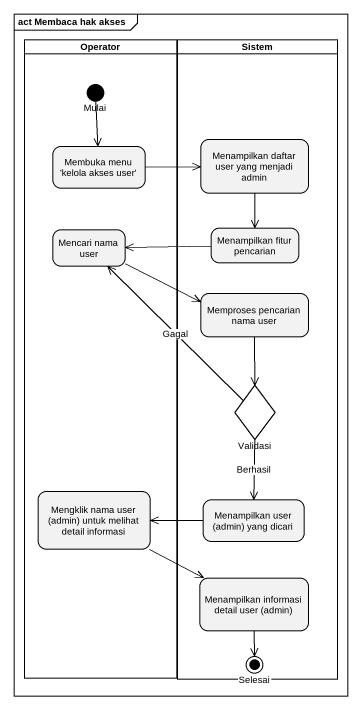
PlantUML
@startuml
mainframe act Membaca hak akses
hide empty description
state Operator <<partition>> {
  state Mulai <<start>>
  state "Membuka menu 'kelola akses user'" as Membuka_menu_kelola_akses
  state "Mencari nama user" as Mencari_nama_user
  state "Mengklik nama user (admin) untuk melihat detail informasi" as Mengklik_nama_user_admin
}
state Sistem <<partition>> {
  state "Menampilkan daftar user yang menjadi admin" as Menampilkan_daftar_user
  state "Menampilkan fitur pencarian" as Menampilkan_fitur_pencarian
  state "Memproses pencarian nama user" as Memproses_pencarian_nama
  state Validasi <<choice>>
  state "Menampilkan user (admin) yang dicari" as Menampilkan_user_admin_yang
  state "Menampilkan informasi detail user (admin)" as Menampilkan_informasi
  state Selesai <<end>>
}
Mulai --> Membuka_menu_kelola_akses
Membuka_menu_kelola_akses -right-> Menampilkan_daftar_user
Menampilkan_daftar_user --> Menampilkan_fitur_pencarian
Mencari_nama_user -right-> Memproses_pencarian_nama
Menampilkan_fitur_pencarian -left-> Mencari_nama_user
Memproses_pencarian_nama --> Validasi
Validasi -up-> Mencari_nama_user : Gagal
Validasi --> Menampilkan_user_admin_yang : Berhasil
Mengklik_nama_user_admin -right-> Menampilkan_informasi
Menampilkan_user_admin_yang -left-> Mengklik_nama_user_admin
Menampilkan_informasi --> Selesai
@enduml
